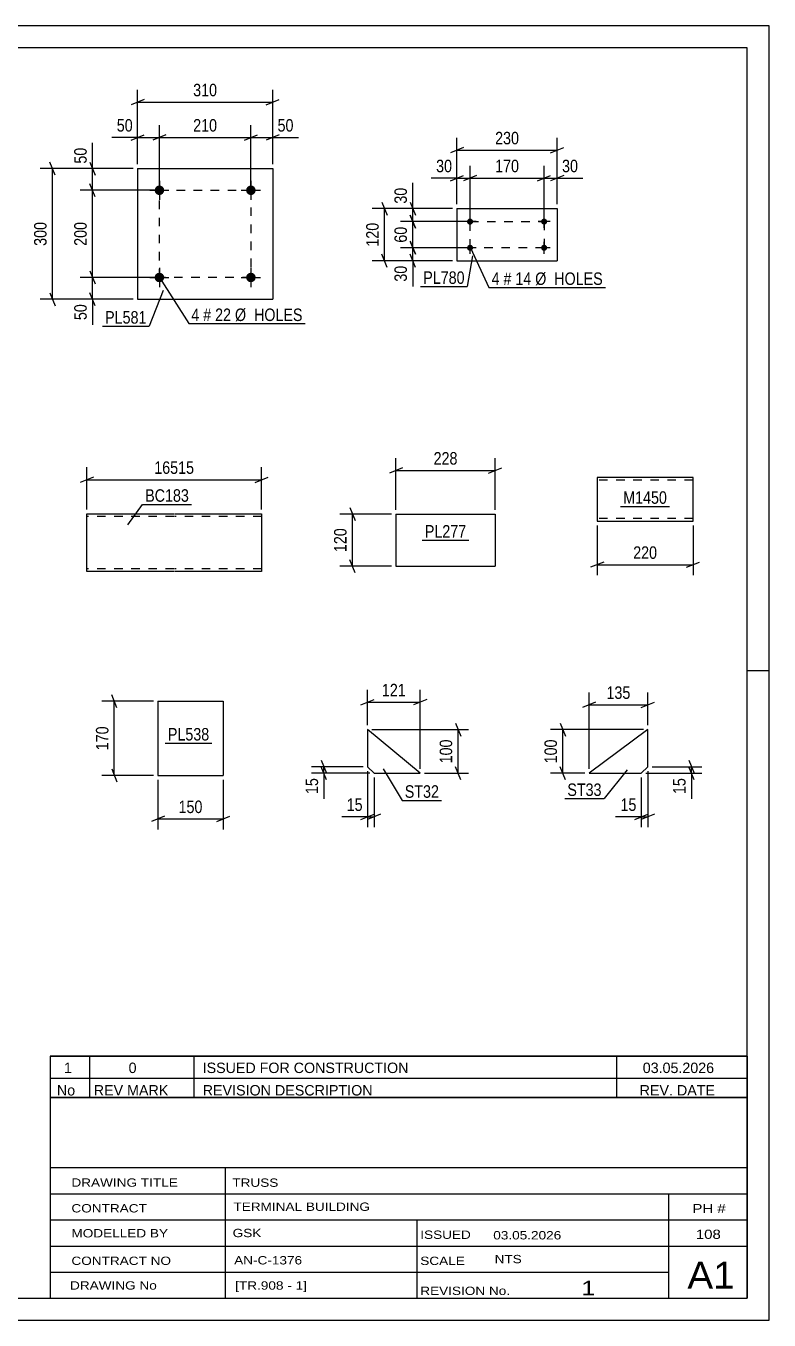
# Model space of a CAD drawing. Header units: millimetres. Extents: x 0 to 420, y 0 to 297.
# Drawn here: x 249.4 to 420, y 0 to 297 of the extents above; entities that cross this region are included whole.
import ezdxf

# ---------------------------------------------------------------- set-up
doc = ezdxf.new("R2010")
doc.units = ezdxf.units.MM
doc.linetypes.add('DXK_LINE_DOT2', pattern=[3.9198, 1.9599, -1.9599])
doc.styles.add('Arial Narrow', font='ARIALN.TTF', dxfattribs={"height": 0.2})

# ---------------------------------------------------------------- blocks, each defined once
blk = doc.blocks.new('Unknown-814409044-15200')
at = {"color": 7, "linetype": 'Continuous'}
for p, q in [((255, 51.05), (255, 5)), ((255, 51.05), (415, 51.05)), ((415, 51), (415, 5)), ((255, 35), (415, 35)), ((295.14, 35), (295.14, 5)), ((255, 29), (415, 29)), ((397, 5.05), (397, 29.05)), ((255, 23), (415, 23)), ((339.14, 23), (339.14, 5)), ((255, 17), (415, 17)), ((255, 11), (397, 11)), ((255, 5), (415, 5))]:
    blk.add_line(p, q, dxfattribs=at)
at = {"color": 7, "style": 'Arial Narrow'}
for s, height, width, p in [('DRAWING TITLE', 1.9089, 1.425378, (259.88, 30.61)), ('TRUSS', 1.909, 1.425378, (296.81, 30.59)), ('TERMINAL BUILDING', 1.9089, 1.425378, (297.06, 25.07)), ('CONTRACT', 1.909, 1.425378, (259.88, 24.71)), ('MODELLED BY', 1.9089, 1.425378, (259.88, 18.98)), ('GSK', 1.909, 1.425378, (296.88, 19.04)), ('ISSUED', 1.909, 1.425378, (339.94, 18.64)), ('03.05.2026', 1.909, 1.425378, (356.69, 18.52)), ('CONTRACT NO', 1.9089, 1.425378, (259.88, 12.66)), ('AN-C-1376', 1.909, 1.425378, (297.23, 12.78)), ('SCALE', 1.909, 1.425378, (339.94, 12.65)), ('A1', 6.204, 1.25, (401.24, 7.2)), ('DRAWING No', 1.909, 1.425378, (259.56, 7)), ('[TR.908 - 1]', 1.9089, 1.425378, (297.46, 6.99)), ('1', 3.34, 1.5, (376.91, 5.68)), ('REVISION No.', 1.9089, 1.425378, (339.94, 5.77))]:
    blk.add_text(s, height=height, dxfattribs=dict(at, width=width)).set_placement(p)
at = {"color": 7, "linetype": 'Continuous', "style": 'Arial Narrow'}
for s, height, width, p in [('PH #', 2.1, 1.42538, (402.4, 24.55)), ('108', 2.1, 1.42538, (403.19, 18.65)), ('NTS', 1.909, 1.425378, (357, 13.05))]:
    blk.add_text(s, height=height, dxfattribs=dict(at, width=width)).set_placement(p)
blk = doc.blocks.new('Unknown-814409044-1133')
at = {"color": 5, "linetype": 'Continuous'}
for p, q in [((420, 297), (0, 297)), ((420, 0), (420, 297)), ((415, 292), (5, 292)), ((415, 5), (415, 292)), ((420, 149), (415, 149)), ((5, 5), (415, 5)), ((0, 0), (420, 0))]:
    blk.add_line(p, q, dxfattribs=at)
blk = doc.blocks.new('Unknown-814409044-15201')
at = {"color": 7, "linetype": 'Continuous'}
for p, q in [((255, 60.55), (415, 60.55)), ((415, 60.55), (255, 60.55)), ((255, 60.55), (255, 55.55)), ((264, 60.55), (264, 55.55)), ((288, 60.55), (288, 55.55)), ((385, 60.55), (385, 55.55)), ((415, 60.55), (415, 55.55)), ((255, 55.55), (415, 55.55)), ((255, 55.55), (255, 51.05)), ((255, 55.55), (415, 55.55)), ((264, 55.55), (264, 51.05)), ((288, 55.55), (288, 51.05)), ((385, 55.55), (385, 51.05)), ((415, 55.55), (415, 51.05)), ((415, 51.05), (255, 51.05))]:
    blk.add_line(p, q, dxfattribs=at)
at = {"color": 7, "linetype": 'Continuous', "style": 'Arial Narrow'}
for s, height, width, p in [('1', 2.39, 1.196471, (258.16, 56.7)), ('0', 2.39, 1.196471, (273, 56.7)), ('ISSUED FOR CONSTRUCTION', 2.3861, 1.196471, (290, 56.7)), ('03.05.2026', 2.386, 1.196471, (391, 56.7)), ('No', 2.386, 1.2, (256.54, 51.55)), ('REV MARK', 2.386, 1.2, (265, 51.55)), ('REVISION DESCRIPTION', 2.3861, 1.2, (290, 51.55)), ('REV. DATE', 2.386, 1.2, (390.28, 51.55))]:
    blk.add_text(s, height=height, dxfattribs=dict(at, width=width)).set_placement(p)
blk = doc.blocks.new('Part-814409044-9122 - 9121')
at = {"color": 2, "linetype": 'Continuous'}
for p, q in [((327.83, 135.5), (327.83, 127)), ((339.92, 125.5), (327.83, 135.5)), ((327.83, 127), (329.33, 125.5)), ((329.33, 125.5), (339.92, 125.5))]:
    blk.add_line(p, q, dxfattribs=at)
blk = doc.blocks.new('Part-814409044-9097 - 9096')
at = {"color": 2, "linetype": 'Continuous'}
for p, q in [((334.36, 184.98), (334.36, 172.98)), ((334.36, 184.98), (357.12, 184.98)), ((357.12, 184.98), (357.12, 172.98)), ((334.36, 172.98), (357.12, 172.98))]:
    blk.add_line(p, q, dxfattribs=at)
blk = doc.blocks.new('Part-814409044-9107 - 9106')
at = {"color": 2, "linetype": 'Continuous'}
for p, q in [((279.72, 142.01), (279.72, 125.01)), ((279.72, 142.01), (294.72, 142.01)), ((294.72, 142.01), (294.72, 125.01)), ((279.72, 125.01), (294.72, 125.01))]:
    blk.add_line(p, q, dxfattribs=at)
blk = doc.blocks.new('Part-814409044-9132 - 9131')
at = {"color": 2, "linetype": 'Continuous'}
for p, q in [((392.17, 135.5), (378.67, 125.5)), ((392.17, 127), (392.17, 135.5)), ((378.67, 125.5), (390.67, 125.5)), ((392.17, 127), (390.67, 125.5))]:
    blk.add_line(p, q, dxfattribs=at)
blk = doc.blocks.new('Part-814409044-9219 - 9218')
at = {"color": 2, "linetype": 'Continuous'}
for p, q in [((275.07, 264.26), (275.07, 234.26)), ((275.07, 264.26), (306.07, 264.26)), ((306.07, 264.26), (306.07, 234.26)), ((275.07, 234.26), (306.07, 234.26))]:
    blk.add_line(p, q, dxfattribs=at)
blk = doc.blocks.new('Bolt-814409044-9220 - 9218')
at = {"linetype": 'Continuous'}
for points in [[(281.17, 239.27, -1), (278.97, 239.27, -1)], [(302.17, 239.27, -1), (299.97, 239.27, -1)]]:
    blk.add_hatch(color=1, dxfattribs=at).paths.add_polyline_path(points)
at = {"color": 1, "linetype": 'Continuous'}
for p, q in [((280.07, 241.47), (280.07, 237.07)), ((301.07, 241.47), (301.07, 237.07)), ((277.87, 239.27), (282.27, 239.27)), ((298.87, 239.27), (303.27, 239.27))]:
    blk.add_line(p, q, dxfattribs=at)
blk = doc.blocks.new('Bolt-814409044-9221 - 9218')
at = {"linetype": 'Continuous'}
for points in [[(281.17, 259.27, -1), (278.97, 259.27, -1)], [(302.17, 259.27, -1), (299.97, 259.27, -1)]]:
    blk.add_hatch(color=1, dxfattribs=at).paths.add_polyline_path(points)
at = {"color": 1, "linetype": 'Continuous'}
for p, q in [((280.07, 261.47), (280.07, 257.07)), ((301.07, 261.47), (301.07, 257.07)), ((277.87, 259.27), (282.27, 259.27)), ((298.87, 259.27), (303.27, 259.27))]:
    blk.add_line(p, q, dxfattribs=at)
blk = doc.blocks.new('Part-814409044-9238 - 9237')
at = {"color": 2, "linetype": 'Continuous'}
for p, q in [((402.54, 193.35), (380.54, 193.35)), ((380.54, 193.35), (380.54, 183.44)), ((402.54, 183.35), (402.54, 193.35)), ((380.54, 183.44), (380.54, 183.35)), ((380.54, 183.35), (402.54, 183.35))]:
    blk.add_line(p, q, dxfattribs=at)
at = {"color": 7, "linetype": 'DXK_LINE_DOT2'}
for p, q in [((402.54, 192.75), (380.54, 192.75)), ((380.54, 183.95), (380.54, 183.99)), ((402.54, 183.95), (380.54, 183.95)), ((402.54, 183.95), (402.54, 183.99))]:
    blk.add_line(p, q, dxfattribs=at)
blk = doc.blocks.new('Part-814409044-9266 - 9265')
at = {"color": 2, "linetype": 'Continuous'}
for p, q in [((348.36, 255.08), (348.36, 243.08)), ((348.36, 255.08), (371.36, 255.08)), ((371.36, 255.08), (371.36, 243.08)), ((348.36, 243.08), (371.36, 243.08))]:
    blk.add_line(p, q, dxfattribs=at)
blk = doc.blocks.new('Bolt-814409044-9267 - 9265')
at = {"linetype": 'Continuous'}
for points in [[(351.36, 251.38, -1), (351.36, 252.78, -1)], [(368.36, 251.38, -1), (368.36, 252.78, -1)], [(351.36, 245.38, -1), (351.36, 246.78, -1)], [(368.36, 245.38, -1), (368.36, 246.78, -1)]]:
    blk.add_hatch(color=1, dxfattribs=at).paths.add_polyline_path(points)
at = {"color": 1, "linetype": 'Continuous'}
for p, q in [((351.36, 250.68), (351.36, 253.48)), ((368.36, 250.68), (368.36, 253.48)), ((352.76, 252.08), (349.96, 252.08)), ((369.76, 252.08), (366.96, 252.08)), ((351.36, 244.68), (351.36, 247.48)), ((368.36, 244.68), (368.36, 247.48)), ((352.76, 246.08), (349.96, 246.08)), ((369.76, 246.08), (366.96, 246.08))]:
    blk.add_line(p, q, dxfattribs=at)
blk = doc.blocks.new('Part-814409044-9293 - 9292')
at = {"color": 2, "linetype": 'Continuous'}
for p, q in [((263.41, 183.79), (263.41, 184.99)), ((263.41, 184.99), (283.41, 184.99)), ((283.51, 184.99), (303.51, 184.99)), ((303.51, 184.99), (303.51, 171.79)), ((263.41, 172.99), (263.41, 183.79)), ((263.41, 171.88), (263.41, 172.99)), ((263.41, 171.79), (263.41, 171.88)), ((283.41, 171.79), (263.41, 171.79)), ((303.51, 171.79), (283.51, 171.79))]:
    blk.add_line(p, q, dxfattribs=at)
at = {"color": 7, "linetype": 'DXK_LINE_DOT2'}
for p, q in [((283.41, 184.39), (263.41, 184.39)), ((303.51, 184.39), (283.51, 184.39)), ((303.51, 184.9), (303.51, 184.99)), ((263.41, 172.14), (263.41, 172.99)), ((263.41, 172.39), (263.41, 172.43)), ((263.41, 172.39), (263.41, 172.43)), ((283.41, 172.39), (263.41, 172.39)), ((303.51, 172.39), (283.51, 172.39)), ((303.51, 172.39), (303.51, 172.43)), ((263.41, 171.79), (263.41, 171.79))]:
    blk.add_line(p, q, dxfattribs=at)
blk = doc.blocks.new('Rectangle-814409044-11475 - 9218')
at = {"color": 1, "linetype": 'DXK_LINE_DOT2'}
blk.add_lwpolyline([(280.07, 259.27), (301.07, 259.27), (301.07, 239.27), (280.07, 239.27), (280.07, 259.27)], close=True, dxfattribs=at)
blk = doc.blocks.new('Rectangle-814409044-11494 - 9265')
at = {"color": 1, "linetype": 'DXK_LINE_DOT2'}
blk.add_lwpolyline([(351.36, 252.08), (368.36, 252.08), (368.36, 246.08), (351.36, 246.08), (351.36, 252.08)], close=True, dxfattribs=at)
blk = doc.blocks.new('StraightDimension-814409044-9416 - 9121')
at = {"color": 7, "linetype": 'Continuous'}
for p, q in [((348.01, 137), (349.21, 134)), ((328.83, 135.5), (351.01, 135.5)), ((348.61, 125.5), (348.61, 135.5)), ((340.92, 125.5), (351.01, 125.5)), ((349.21, 124), (348.01, 127))]:
    blk.add_line(p, q, dxfattribs=at)
at = {"color": 0}
blk.add_wipeout([(347.86, 133.84), (343.66, 133.84), (343.66, 127.16), (347.86, 127.16)], dxfattribs=at)
at = {"color": 3, "style": 'Arial Narrow'}
blk.add_text('100', height=2.863, rotation=90.0002, dxfattribs=at).set_placement((347.26, 127.76))
blk = doc.blocks.new('StraightDimension-814409044-9408 - 9121')
at = {"color": 7, "linetype": 'Continuous'}
for p, q in [((327.83, 136.5), (327.83, 144.65)), ((339.92, 126.5), (339.92, 144.65)), ((326.33, 141.2), (329.33, 142.4)), ((327.83, 141.8), (339.92, 141.8)), ((341.42, 142.4), (338.42, 141.2))]:
    blk.add_line(p, q, dxfattribs=at)
at = {"color": 0}
blk.add_wipeout([(337.22, 142.55), (337.22, 146.75), (330.53, 146.75), (330.53, 142.55)], dxfattribs=at)
at = {"color": 3, "style": 'Arial Narrow'}
blk.add_text('121', height=2.863, dxfattribs=at).set_placement((331.13, 143.15))
blk = doc.blocks.new('StraightDimension-814409044-9412 - 9121')
at = {"color": 7, "linetype": 'Continuous'}
for p, q in [((317.23, 128.5), (318.43, 125.5)), ((326.83, 127), (314.98, 127)), ((328.33, 125.5), (314.98, 125.5)), ((318.43, 124), (317.23, 127)), ((317.83, 125.5), (317.83, 127))]:
    blk.add_line(p, q, dxfattribs=at)
at = {"color": 0}
blk.add_wipeout([(317.08, 124.98), (312.88, 124.98), (312.88, 120.12), (317.08, 120.12)], dxfattribs=at)
at = {"color": 7, "linetype": 'Continuous'}
blk.add_line((317.83, 125.5), (317.83, 119.59), dxfattribs=at)
blk.add_line((317.83, 125.5), (317.83, 119.59), dxfattribs=at)
at = {"color": 3, "style": 'Arial Narrow'}
blk.add_text('15', height=2.863, rotation=90.0002, dxfattribs=at).set_placement((316.48, 120.72))
blk = doc.blocks.new('StraightDimension-814409044-9404 - 9121')
at = {"color": 7, "linetype": 'Continuous'}
for p, q in [((327.83, 126), (327.83, 113.1)), ((329.33, 124.5), (329.33, 113.1)), ((326.33, 114.9), (329.33, 116.1)), ((330.83, 116.1), (327.83, 114.9)), ((327.83, 115.5), (329.33, 115.5))]:
    blk.add_line(p, q, dxfattribs=at)
at = {"color": 0}
blk.add_wipeout([(327.3, 116.25), (327.3, 120.45), (322.45, 120.45), (322.45, 116.25)], dxfattribs=at)
at = {"color": 7, "linetype": 'Continuous'}
blk.add_line((327.83, 115.5), (321.92, 115.5), dxfattribs=at)
blk.add_line((327.83, 115.5), (321.92, 115.5), dxfattribs=at)
at = {"color": 3, "style": 'Arial Narrow'}
blk.add_text('15', height=2.863, dxfattribs=at).set_placement((323.05, 116.85))
blk = doc.blocks.new('StraightDimension-814409044-9388 - 9096')
at = {"color": 7, "linetype": 'Continuous'}
for p, q in [((334.36, 185.98), (334.36, 197.83)), ((357.12, 185.98), (357.12, 197.83)), ((335.86, 195.58), (332.86, 194.38)), ((334.36, 194.98), (357.12, 194.98)), ((355.62, 194.38), (358.62, 195.58))]:
    blk.add_line(p, q, dxfattribs=at)
at = {"color": 0}
blk.add_wipeout([(349.08, 195.73), (349.08, 199.93), (342.4, 199.93), (342.4, 195.73)], dxfattribs=at)
at = {"color": 3, "style": 'Arial Narrow'}
blk.add_text('228', height=2.863, dxfattribs=at).set_placement((343, 196.33))
blk = doc.blocks.new('StraightDimension-814409044-9384 - 9096')
at = {"color": 7, "linetype": 'Continuous'}
for p, q in [((333.36, 184.98), (321.51, 184.98)), ((323.76, 186.48), (324.96, 183.48)), ((324.36, 172.98), (324.36, 184.98)), ((333.36, 172.98), (321.51, 172.98)), ((324.96, 171.48), (323.76, 174.48))]:
    blk.add_line(p, q, dxfattribs=at)
at = {"color": 0}
blk.add_wipeout([(323.61, 182.32), (319.41, 182.32), (319.41, 175.64), (323.61, 175.64)], dxfattribs=at)
at = {"color": 3, "style": 'Arial Narrow'}
blk.add_text('120', height=2.863, rotation=90.0002, dxfattribs=at).set_placement((323.01, 176.24))
blk = doc.blocks.new('StraightDimension-814409044-9396 - 9106')
at = {"color": 7, "linetype": 'Continuous'}
for p, q in [((279.72, 124.01), (279.72, 112.61)), ((294.72, 124.01), (294.72, 112.61)), ((281.22, 115.61), (278.22, 114.41)), ((279.72, 115.01), (294.72, 115.01)), ((293.22, 114.41), (296.22, 115.61))]:
    blk.add_line(p, q, dxfattribs=at)
at = {"color": 0}
blk.add_wipeout([(290.56, 115.76), (290.56, 119.96), (283.87, 119.96), (283.87, 115.76)], dxfattribs=at)
at = {"color": 3, "style": 'Arial Narrow'}
blk.add_text('150', height=2.863, dxfattribs=at).set_placement((284.47, 116.36))
blk = doc.blocks.new('StraightDimension-814409044-9392 - 9106')
at = {"color": 7, "linetype": 'Continuous'}
for p, q in [((270.32, 140.51), (269.12, 143.51)), ((278.72, 142.01), (266.87, 142.01)), ((269.72, 125.01), (269.72, 142.01)), ((278.72, 125.01), (266.87, 125.01)), ((269.12, 126.51), (270.32, 123.51))]:
    blk.add_line(p, q, dxfattribs=at)
at = {"color": 0}
blk.add_wipeout([(268.97, 136.86), (264.77, 136.86), (264.77, 130.17), (268.97, 130.17)], dxfattribs=at)
at = {"color": 3, "style": 'Arial Narrow'}
blk.add_text('170', height=2.863, rotation=90.0002, dxfattribs=at).set_placement((268.37, 130.77))
blk = doc.blocks.new('StraightDimension-814409044-9428 - 9131')
at = {"color": 7, "linetype": 'Continuous'}
for p, q in [((392.17, 126), (392.17, 113.1)), ((390.67, 124.5), (390.67, 113.1)), ((389.17, 114.9), (392.17, 116.1)), ((393.67, 116.1), (390.67, 114.9)), ((390.67, 115.5), (392.17, 115.5))]:
    blk.add_line(p, q, dxfattribs=at)
at = {"color": 0}
blk.add_wipeout([(390.14, 116.25), (390.14, 120.45), (385.29, 120.45), (385.29, 116.25)], dxfattribs=at)
at = {"color": 7, "linetype": 'Continuous'}
blk.add_line((390.67, 115.5), (384.76, 115.5), dxfattribs=at)
blk.add_line((390.67, 115.5), (384.76, 115.5), dxfattribs=at)
at = {"color": 3, "style": 'Arial Narrow'}
blk.add_text('15', height=2.863, dxfattribs=at).set_placement((385.89, 116.85))
blk = doc.blocks.new('StraightDimension-814409044-9420 - 9131')
at = {"color": 7, "linetype": 'Continuous'}
for p, q in [((401.57, 128.5), (402.77, 125.5)), ((391.67, 125.5), (404.57, 125.5)), ((393.17, 127), (404.57, 127)), ((402.77, 124), (401.57, 127)), ((402.17, 125.5), (402.17, 127))]:
    blk.add_line(p, q, dxfattribs=at)
at = {"color": 0}
blk.add_wipeout([(401.42, 124.98), (397.22, 124.98), (397.22, 120.12), (401.42, 120.12)], dxfattribs=at)
at = {"color": 7, "linetype": 'Continuous'}
blk.add_line((402.17, 125.5), (402.17, 119.59), dxfattribs=at)
blk.add_line((402.17, 125.5), (402.17, 119.59), dxfattribs=at)
at = {"color": 3, "style": 'Arial Narrow'}
blk.add_text('15', height=2.863, rotation=90.0002, dxfattribs=at).set_placement((400.82, 120.72))
blk = doc.blocks.new('StraightDimension-814409044-9432 - 9131')
at = {"color": 7, "linetype": 'Continuous'}
for p, q in [((378.67, 126.5), (378.67, 144.06)), ((392.17, 136.5), (392.17, 144.06)), ((380.17, 141.81), (377.17, 140.61)), ((378.67, 141.21), (392.17, 141.21)), ((390.67, 140.61), (393.67, 141.81))]:
    blk.add_line(p, q, dxfattribs=at)
at = {"color": 0}
blk.add_wipeout([(388.76, 141.96), (388.76, 146.16), (382.08, 146.16), (382.08, 141.96)], dxfattribs=at)
at = {"color": 3, "style": 'Arial Narrow'}
blk.add_text('135', height=2.863, dxfattribs=at).set_placement((382.68, 142.56))
blk = doc.blocks.new('StraightDimension-814409044-9424 - 9131')
at = {"color": 7, "linetype": 'Continuous'}
for p, q in [((372.06, 137), (373.26, 134)), ((391.17, 135.5), (369.81, 135.5)), ((372.66, 125.5), (372.66, 135.5)), ((377.67, 125.5), (369.81, 125.5)), ((373.26, 124), (372.06, 127))]:
    blk.add_line(p, q, dxfattribs=at)
at = {"color": 0}
blk.add_wipeout([(371.91, 133.84), (367.71, 133.84), (367.71, 127.16), (371.91, 127.16)], dxfattribs=at)
at = {"color": 3, "style": 'Arial Narrow'}
blk.add_text('100', height=2.863, rotation=90.0002, dxfattribs=at).set_placement((371.31, 127.76))
blk = doc.blocks.new('StraightDimension-814409044-9484 - 9218')
at = {"color": 7, "linetype": 'Continuous'}
for p, q in [((264.13, 265.76), (265.33, 262.76)), ((274.07, 264.26), (261.88, 264.26)), ((264.73, 259.27), (264.73, 264.26)), ((279.07, 259.27), (261.88, 259.27)), ((265.33, 257.77), (264.13, 260.77))]:
    blk.add_line(p, q, dxfattribs=at)
at = {"color": 0}
blk.add_wipeout([(263.98, 269.64), (259.78, 269.64), (259.78, 264.79), (263.98, 264.79)], dxfattribs=at)
at = {"color": 7, "linetype": 'Continuous'}
blk.add_line((264.73, 264.26), (264.73, 270.17), dxfattribs=at)
blk.add_line((264.73, 264.26), (264.73, 270.17), dxfattribs=at)
at = {"color": 3, "style": 'Arial Narrow'}
blk.add_text('50', height=2.863, rotation=90.0002, dxfattribs=at).set_placement((263.38, 265.39))
blk = doc.blocks.new('StraightDimension-814409044-9516 - 9218')
at = {"color": 7, "linetype": 'Continuous'}
for p, q in [((275.07, 265.26), (275.07, 282.35)), ((306.07, 265.26), (306.07, 282.35)), ((276.57, 280.1), (273.57, 278.9)), ((275.07, 279.5), (306.07, 279.5)), ((304.57, 278.9), (307.57, 280.1))]:
    blk.add_line(p, q, dxfattribs=at)
at = {"color": 0}
blk.add_wipeout([(293.91, 280.25), (293.91, 284.45), (287.22, 284.45), (287.22, 280.25)], dxfattribs=at)
at = {"color": 3, "style": 'Arial Narrow'}
blk.add_text('310', height=2.863, dxfattribs=at).set_placement((287.82, 280.85))
blk = doc.blocks.new('StraightDimension-814409044-9485 - 9218')
at = {"color": 7, "linetype": 'Continuous'}
for p, q in [((279.07, 259.27), (261.88, 259.27)), ((265.33, 257.77), (264.13, 260.77)), ((264.73, 239.27), (264.73, 259.27)), ((264.13, 240.77), (265.33, 237.77)), ((279.07, 239.27), (261.88, 239.27))]:
    blk.add_line(p, q, dxfattribs=at)
at = {"color": 0}
blk.add_wipeout([(263.98, 252.61), (259.78, 252.61), (259.78, 245.92), (263.98, 245.92)], dxfattribs=at)
at = {"color": 3, "style": 'Arial Narrow'}
blk.add_text('200', height=2.863, rotation=90.0002, dxfattribs=at).set_placement((263.38, 246.52))
blk = doc.blocks.new('StraightDimension-814409044-9486 - 9218')
at = {"color": 7, "linetype": 'Continuous'}
for p, q in [((264.13, 240.77), (265.33, 237.77)), ((279.07, 239.27), (261.88, 239.27)), ((264.73, 234.26), (264.73, 239.27)), ((265.33, 232.76), (264.13, 235.76)), ((274.07, 234.26), (261.88, 234.26))]:
    blk.add_line(p, q, dxfattribs=at)
at = {"color": 0}
blk.add_wipeout([(263.98, 233.74), (259.78, 233.74), (259.78, 228.88), (263.98, 228.88)], dxfattribs=at)
at = {"color": 7, "linetype": 'Continuous'}
blk.add_line((264.73, 234.26), (264.73, 228.36), dxfattribs=at)
blk.add_line((264.73, 234.26), (264.73, 228.36), dxfattribs=at)
at = {"color": 3, "style": 'Arial Narrow'}
blk.add_text('50', height=2.863, rotation=90.0002, dxfattribs=at).set_placement((263.38, 229.48))
blk = doc.blocks.new('StraightDimension-814409044-9496 - 9218')
at = {"color": 7, "linetype": 'Continuous'}
for p, q in [((256.12, 262.76), (254.92, 265.76)), ((274.07, 264.26), (252.67, 264.26)), ((255.52, 234.26), (255.52, 264.26)), ((254.92, 235.76), (256.12, 232.76)), ((274.07, 234.26), (252.67, 234.26))]:
    blk.add_line(p, q, dxfattribs=at)
at = {"color": 0}
blk.add_wipeout([(254.77, 252.61), (250.57, 252.61), (250.57, 245.92), (254.77, 245.92)], dxfattribs=at)
at = {"color": 3, "style": 'Arial Narrow'}
blk.add_text('300', height=2.863, rotation=90.0002, dxfattribs=at).set_placement((254.17, 246.52))
blk = doc.blocks.new('StraightDimension-814409044-10645 - 9218')
at = {"color": 7, "linetype": 'Continuous'}
for p, q in [((301.07, 260.27), (301.07, 274.25)), ((306.07, 265.26), (306.07, 274.25)), ((299.57, 270.8), (302.57, 272)), ((301.07, 271.4), (306.07, 271.4)), ((307.57, 272), (304.57, 270.8))]:
    blk.add_line(p, q, dxfattribs=at)
at = {"color": 0}
blk.add_wipeout([(311.45, 272.15), (311.45, 276.35), (306.59, 276.35), (306.59, 272.15)], dxfattribs=at)
at = {"color": 7, "linetype": 'Continuous'}
blk.add_line((306.07, 271.4), (311.97, 271.4), dxfattribs=at)
blk.add_line((306.07, 271.4), (311.97, 271.4), dxfattribs=at)
at = {"color": 3, "style": 'Arial Narrow'}
blk.add_text('50', height=2.863, dxfattribs=at).set_placement((307.19, 272.75))
blk = doc.blocks.new('StraightDimension-814409044-10646 - 9218')
at = {"color": 7, "linetype": 'Continuous'}
for p, q in [((280.07, 260.27), (280.07, 274.25)), ((301.07, 260.27), (301.07, 274.25)), ((281.57, 272), (278.57, 270.8)), ((280.07, 271.4), (301.07, 271.4)), ((299.57, 270.8), (302.57, 272))]:
    blk.add_line(p, q, dxfattribs=at)
at = {"color": 0}
blk.add_wipeout([(293.91, 272.15), (293.91, 276.35), (287.22, 276.35), (287.22, 272.15)], dxfattribs=at)
at = {"color": 3, "style": 'Arial Narrow'}
blk.add_text('210', height=2.863, dxfattribs=at).set_placement((287.82, 272.75))
blk = doc.blocks.new('StraightDimension-814409044-10647 - 9218')
at = {"color": 7, "linetype": 'Continuous'}
for p, q in [((275.07, 265.26), (275.07, 274.25)), ((280.07, 260.27), (280.07, 274.25)), ((273.57, 270.8), (276.57, 272)), ((275.07, 271.4), (280.07, 271.4)), ((281.57, 272), (278.57, 270.8))]:
    blk.add_line(p, q, dxfattribs=at)
at = {"color": 0}
blk.add_wipeout([(274.54, 272.15), (274.54, 276.35), (269.69, 276.35), (269.69, 272.15)], dxfattribs=at)
at = {"color": 7, "linetype": 'Continuous'}
blk.add_line((275.07, 271.4), (269.16, 271.4), dxfattribs=at)
blk.add_line((275.07, 271.4), (269.16, 271.4), dxfattribs=at)
at = {"color": 3, "style": 'Arial Narrow'}
blk.add_text('50', height=2.863, dxfattribs=at).set_placement((270.29, 272.75))
blk = doc.blocks.new('StraightDimension-814409044-9520 - 9237')
at = {"color": 7, "linetype": 'Continuous'}
for p, q in [((380.54, 182.35), (380.54, 170.95)), ((402.54, 182.35), (402.54, 170.95)), ((382.04, 173.95), (379.04, 172.75)), ((380.54, 173.35), (402.54, 173.35)), ((401.04, 172.75), (404.04, 173.95))]:
    blk.add_line(p, q, dxfattribs=at)
at = {"color": 0}
blk.add_wipeout([(394.88, 174.1), (394.88, 178.3), (388.2, 178.3), (388.2, 174.1)], dxfattribs=at)
at = {"color": 3, "style": 'Arial Narrow'}
blk.add_text('220', height=2.863, dxfattribs=at).set_placement((388.8, 174.7))
blk = doc.blocks.new('StraightDimension-814409044-9545 - 9265')
at = {"color": 7, "linetype": 'Continuous'}
for p, q in [((351.36, 253.08), (351.36, 264.92)), ((368.36, 253.08), (368.36, 264.92)), ((352.86, 262.67), (349.86, 261.47)), ((351.36, 262.07), (368.36, 262.07)), ((366.86, 261.47), (369.86, 262.67))]:
    blk.add_line(p, q, dxfattribs=at)
at = {"color": 0}
blk.add_wipeout([(363.2, 262.82), (363.2, 267.02), (356.52, 267.02), (356.52, 262.82)], dxfattribs=at)
at = {"color": 3, "style": 'Arial Narrow'}
blk.add_text('170', height=2.863, dxfattribs=at).set_placement((357.12, 263.42))
blk = doc.blocks.new('StraightDimension-814409044-9540 - 9265')
at = {"color": 7, "linetype": 'Continuous'}
for p, q in [((331.14, 256.58), (332.34, 253.58)), ((347.36, 255.08), (328.89, 255.08)), ((331.74, 243.08), (331.74, 255.08)), ((332.34, 241.58), (331.14, 244.58)), ((347.36, 243.08), (328.89, 243.08))]:
    blk.add_line(p, q, dxfattribs=at)
at = {"color": 0}
blk.add_wipeout([(330.99, 252.42), (326.79, 252.42), (326.79, 245.74), (330.99, 245.74)], dxfattribs=at)
at = {"color": 3, "style": 'Arial Narrow'}
blk.add_text('120', height=2.863, rotation=90.0002, dxfattribs=at).set_placement((330.39, 246.34))
blk = doc.blocks.new('StraightDimension-814409044-9544 - 9265')
at = {"color": 7, "linetype": 'Continuous'}
for p, q in [((368.36, 253.08), (368.36, 264.92)), ((371.36, 256.08), (371.36, 264.92)), ((366.86, 261.47), (369.86, 262.67)), ((368.36, 262.07), (371.36, 262.07)), ((372.86, 262.67), (369.86, 261.47))]:
    blk.add_line(p, q, dxfattribs=at)
at = {"color": 0}
blk.add_wipeout([(376.74, 262.82), (376.74, 267.02), (371.88, 267.02), (371.88, 262.82)], dxfattribs=at)
at = {"color": 7, "linetype": 'Continuous'}
blk.add_line((371.36, 262.07), (377.27, 262.07), dxfattribs=at)
blk.add_line((371.36, 262.07), (377.27, 262.07), dxfattribs=at)
at = {"color": 3, "style": 'Arial Narrow'}
blk.add_text('30', height=2.863, dxfattribs=at).set_placement((372.48, 263.42))
blk = doc.blocks.new('StraightDimension-814409044-10702 - 9265')
at = {"color": 7, "linetype": 'Continuous'}
for p, q in [((337.62, 256.58), (338.82, 253.58)), ((347.36, 255.08), (335.37, 255.08)), ((338.82, 250.58), (337.62, 253.58)), ((338.22, 252.08), (338.22, 255.08)), ((350.36, 252.08), (335.37, 252.08))]:
    blk.add_line(p, q, dxfattribs=at)
at = {"color": 0}
blk.add_wipeout([(337.47, 260.46), (333.27, 260.46), (333.27, 255.6), (337.47, 255.6)], dxfattribs=at)
at = {"color": 7, "linetype": 'Continuous'}
blk.add_line((338.22, 255.08), (338.22, 260.98), dxfattribs=at)
blk.add_line((338.22, 255.08), (338.22, 260.98), dxfattribs=at)
at = {"color": 3, "style": 'Arial Narrow'}
blk.add_text('30', height=2.863, rotation=90.0002, dxfattribs=at).set_placement((336.87, 256.2))
blk = doc.blocks.new('StraightDimension-814409044-9546 - 9265')
at = {"color": 7, "linetype": 'Continuous'}
for p, q in [((348.36, 256.08), (348.36, 264.92)), ((351.36, 253.08), (351.36, 264.92)), ((346.86, 261.47), (349.86, 262.67)), ((348.36, 262.07), (351.36, 262.07)), ((352.86, 262.67), (349.86, 261.47))]:
    blk.add_line(p, q, dxfattribs=at)
at = {"color": 0}
blk.add_wipeout([(347.83, 262.82), (347.83, 267.02), (342.98, 267.02), (342.98, 262.82)], dxfattribs=at)
at = {"color": 7, "linetype": 'Continuous'}
blk.add_line((348.36, 262.07), (342.45, 262.07), dxfattribs=at)
blk.add_line((348.36, 262.07), (342.45, 262.07), dxfattribs=at)
at = {"color": 3, "style": 'Arial Narrow'}
blk.add_text('30', height=2.863, dxfattribs=at).set_placement((343.58, 263.42))
blk = doc.blocks.new('StraightDimension-814409044-10704 - 9265')
at = {"color": 7, "linetype": 'Continuous'}
for p, q in [((337.62, 247.58), (338.82, 244.58)), ((350.36, 246.08), (335.37, 246.08)), ((338.82, 241.58), (337.62, 244.58)), ((338.22, 243.08), (338.22, 246.08)), ((347.36, 243.08), (335.37, 243.08))]:
    blk.add_line(p, q, dxfattribs=at)
at = {"color": 0}
blk.add_wipeout([(337.47, 242.55), (333.27, 242.55), (333.27, 237.7), (337.47, 237.7)], dxfattribs=at)
at = {"color": 7, "linetype": 'Continuous'}
blk.add_line((338.22, 243.08), (338.22, 237.17), dxfattribs=at)
blk.add_line((338.22, 243.08), (338.22, 237.17), dxfattribs=at)
at = {"color": 3, "style": 'Arial Narrow'}
blk.add_text('30', height=2.863, rotation=90.0002, dxfattribs=at).set_placement((336.87, 238.3))
blk = doc.blocks.new('StraightDimension-814409044-9556 - 9265')
at = {"color": 7, "linetype": 'Continuous'}
for p, q in [((348.36, 256.08), (348.36, 271.32)), ((371.36, 256.08), (371.36, 271.32)), ((349.86, 269.07), (346.86, 267.87)), ((348.36, 268.47), (371.36, 268.47)), ((369.86, 267.87), (372.86, 269.07))]:
    blk.add_line(p, q, dxfattribs=at)
at = {"color": 0}
blk.add_wipeout([(363.2, 269.22), (363.2, 273.42), (356.52, 273.42), (356.52, 269.22)], dxfattribs=at)
at = {"color": 3, "style": 'Arial Narrow'}
blk.add_text('230', height=2.863, dxfattribs=at).set_placement((357.12, 269.82))
blk = doc.blocks.new('StraightDimension-814409044-10703 - 9265')
at = {"color": 7, "linetype": 'Continuous'}
for p, q in [((337.62, 253.58), (338.82, 250.58)), ((350.36, 252.08), (335.37, 252.08)), ((338.22, 246.08), (338.22, 252.08)), ((338.82, 244.58), (337.62, 247.58)), ((350.36, 246.08), (335.37, 246.08))]:
    blk.add_line(p, q, dxfattribs=at)
at = {"color": 0}
blk.add_wipeout([(337.47, 251.51), (333.27, 251.51), (333.27, 246.65), (337.47, 246.65)], dxfattribs=at)
at = {"color": 3, "style": 'Arial Narrow'}
blk.add_text('60', height=2.863, rotation=90.0002, dxfattribs=at).set_placement((336.87, 247.25))
blk = doc.blocks.new('StraightDimension-814409044-9564 - 9292')
at = {"color": 7, "linetype": 'Continuous'}
for p, q in [((264.91, 193.45), (261.91, 192.25)), ((263.41, 185.99), (263.41, 195.7)), ((302.01, 192.25), (305.01, 193.45)), ((303.51, 185.99), (303.51, 195.7)), ((263.41, 192.85), (303.51, 192.85))]:
    blk.add_line(p, q, dxfattribs=at)
at = {"color": 0}
blk.add_wipeout([(288.63, 193.6), (288.63, 197.8), (278.29, 197.8), (278.29, 193.6)], dxfattribs=at)
at = {"color": 3, "style": 'Arial Narrow'}
blk.add_text('16515', height=2.863, dxfattribs=at).set_placement((278.89, 194.2))
blk = doc.blocks.new('Mark-814409044-11331 - 9121')
at = {"color": 0}
blk.add_wipeout([(344.24, 119.87), (344.24, 122.87), (336.38, 122.87), (336.38, 119.87)], dxfattribs=at)
blk.add_wipeout([(344.24, 119.87), (344.24, 122.87), (336.38, 122.87), (336.38, 119.87)], dxfattribs=at)
at = {"color": 30, "linetype": 'Continuous'}
for p, q in [((331.46, 126.53), (335.78, 119.27)), ((335.78, 119.27), (344.84, 119.27))]:
    blk.add_line(p, q, dxfattribs=at)
at = {"color": 3, "style": 'Arial Narrow'}
blk.add_text('ST32', height=2.863, dxfattribs=at).set_placement((336.38, 119.87))
blk = doc.blocks.new('Mark-814409044-9638 - 9096')
at = {"color": 0}
blk.add_wipeout([(350.49, 179.58), (350.49, 182.58), (340.99, 182.58), (340.99, 179.58)], dxfattribs=at)
blk.add_wipeout([(350.49, 179.58), (350.49, 182.58), (340.99, 182.58), (340.99, 179.58)], dxfattribs=at)
at = {"color": 30, "linetype": 'Continuous'}
blk.add_line((340.39, 178.98), (351.09, 178.98), dxfattribs=at)
at = {"color": 3, "style": 'Arial Narrow'}
blk.add_text('PL277', height=2.863, dxfattribs=at).set_placement((340.99, 179.58))
blk = doc.blocks.new('Mark-814409044-11324 - 9106')
at = {"color": 0}
blk.add_wipeout([(291.51, 133.01), (291.51, 136.01), (282.01, 136.01), (282.01, 133.01)], dxfattribs=at)
blk.add_wipeout([(291.51, 133.01), (291.51, 136.01), (282.01, 136.01), (282.01, 133.01)], dxfattribs=at)
at = {"color": 30, "linetype": 'Continuous'}
blk.add_line((281.41, 132.41), (292.11, 132.41), dxfattribs=at)
at = {"color": 3, "style": 'Arial Narrow'}
blk.add_text('PL538', height=2.863, dxfattribs=at).set_placement((282.01, 133.01))
blk = doc.blocks.new('Mark-814409044-9644 - 9131')
at = {"color": 0}
blk.add_wipeout([(381.55, 120.28), (381.55, 123.28), (373.69, 123.28), (373.69, 120.28)], dxfattribs=at)
blk.add_wipeout([(381.55, 120.28), (381.55, 123.28), (373.69, 123.28), (373.69, 120.28)], dxfattribs=at)
at = {"color": 30, "linetype": 'Continuous'}
for p in [(387.41, 126.27), (373.09, 119.68)]:
    blk.add_line(p, (382.15, 119.68), dxfattribs=at)
at = {"color": 3, "style": 'Arial Narrow'}
blk.add_text('ST33', height=2.863, dxfattribs=at).set_placement((373.69, 120.28))
blk = doc.blocks.new('Mark-814409044-9654 - 9218')
at = {"color": 0}
blk.add_wipeout([(277.11, 228.68), (277.11, 231.68), (267.61, 231.68), (267.61, 228.68)], dxfattribs=at)
blk.add_wipeout([(277.11, 228.68), (277.11, 231.68), (267.61, 231.68), (267.61, 228.68)], dxfattribs=at)
at = {"color": 30, "linetype": 'Continuous'}
for p in [(280.95, 236.27), (267.01, 228.08)]:
    blk.add_line(p, (277.71, 228.08), dxfattribs=at)
at = {"color": 3, "style": 'Arial Narrow'}
blk.add_text('PL581', height=2.863, dxfattribs=at).set_placement((267.61, 228.68))
blk = doc.blocks.new('MarkSet-814409044-10561 - 9218')
at = {"color": 0}
blk.add_wipeout([(289.23, 229.27), (289.23, 232.27), (287.4, 232.27), (287.4, 229.27)], dxfattribs=at)
blk.add_wipeout([(289.23, 229.27), (289.23, 232.27), (287.4, 232.27), (287.4, 229.27)], dxfattribs=at)
at = {"color": 7, "linetype": 'Continuous'}
blk.add_line((280.07, 239.27), (286.8, 228.67), dxfattribs=at)
at = {"color": 0}
blk.add_wipeout([(291.95, 229.27), (291.95, 232.27), (290.13, 232.27), (290.13, 229.27)], dxfattribs=at)
blk.add_wipeout([(291.95, 229.27), (291.95, 232.27), (290.13, 232.27), (290.13, 229.27)], dxfattribs=at)
at = {"color": 3, "style": 'Arial Narrow'}
blk.add_text('4', height=2.86, dxfattribs=at).set_placement((287.4, 229.27))
at = {"color": 0}
blk.add_wipeout([(296.51, 229.27), (296.51, 232.27), (292.85, 232.27), (292.85, 229.27)], dxfattribs=at)
blk.add_wipeout([(296.51, 229.27), (296.51, 232.27), (292.85, 232.27), (292.85, 229.27)], dxfattribs=at)
at = {"color": 3, "style": 'Arial Narrow'}
blk.add_text('#', height=2.86, dxfattribs=at).set_placement((290.13, 229.27))
at = {"color": 0}
blk.add_wipeout([(312.94, 229.27), (312.94, 232.27), (297.41, 232.27), (297.41, 229.27)], dxfattribs=at)
blk.add_wipeout([(312.94, 229.27), (312.94, 232.27), (297.41, 232.27), (297.41, 229.27)], dxfattribs=at)
at = {"color": 7, "linetype": 'Continuous'}
blk.add_line((286.8, 228.67), (313.54, 228.67), dxfattribs=at)
at = {"color": 3, "style": 'Arial Narrow'}
for s, p in [('22', (292.85, 229.27)), ('Ø  HOLES', (297.41, 229.27))]:
    blk.add_text(s, height=2.863, dxfattribs=at).set_placement(p)
blk = doc.blocks.new('Mark-814409044-9659 - 9237')
at = {"color": 0}
blk.add_wipeout([(396.57, 187.33), (396.57, 190.33), (386.51, 190.33), (386.51, 187.33)], dxfattribs=at)
blk.add_wipeout([(396.57, 187.33), (396.57, 190.33), (386.51, 190.33), (386.51, 187.33)], dxfattribs=at)
at = {"color": 30, "linetype": 'Continuous'}
blk.add_line((385.91, 186.73), (397.17, 186.73), dxfattribs=at)
at = {"color": 3, "style": 'Arial Narrow'}
blk.add_text('M1450', height=2.863, dxfattribs=at).set_placement((386.51, 187.33))
blk = doc.blocks.new('Mark-814409044-9665 - 9265')
at = {"color": 0}
blk.add_wipeout([(350.12, 237.8), (350.12, 240.8), (340.62, 240.8), (340.62, 237.8)], dxfattribs=at)
blk.add_wipeout([(350.12, 237.8), (350.12, 240.8), (340.62, 240.8), (340.62, 237.8)], dxfattribs=at)
at = {"color": 30, "linetype": 'Continuous'}
for p in [(351.95, 244.23), (340.02, 237.2)]:
    blk.add_line(p, (350.72, 237.2), dxfattribs=at)
at = {"color": 3, "style": 'Arial Narrow'}
blk.add_text('PL780', height=2.863, dxfattribs=at).set_placement((340.62, 237.8))
blk = doc.blocks.new('Mark-814409044-9668 - 9265')
at = {"color": 0}
blk.add_wipeout([(358.13, 237.56), (358.13, 240.56), (356.3, 240.56), (356.3, 237.56)], dxfattribs=at)
blk.add_wipeout([(358.13, 237.56), (358.13, 240.56), (356.3, 240.56), (356.3, 237.56)], dxfattribs=at)
at = {"color": 7, "linetype": 'Continuous'}
blk.add_line((351.47, 246.09), (355.7, 236.96), dxfattribs=at)
at = {"color": 0}
blk.add_wipeout([(360.86, 237.56), (360.86, 240.56), (359.03, 240.56), (359.03, 237.56)], dxfattribs=at)
blk.add_wipeout([(360.86, 237.56), (360.86, 240.56), (359.03, 240.56), (359.03, 237.56)], dxfattribs=at)
at = {"color": 3, "style": 'Arial Narrow'}
blk.add_text('4', height=2.86, dxfattribs=at).set_placement((356.3, 237.56))
at = {"color": 0}
blk.add_wipeout([(365.41, 237.56), (365.41, 240.56), (361.76, 240.56), (361.76, 237.56)], dxfattribs=at)
blk.add_wipeout([(365.41, 237.56), (365.41, 240.56), (361.76, 240.56), (361.76, 237.56)], dxfattribs=at)
at = {"color": 3, "style": 'Arial Narrow'}
blk.add_text('#', height=2.86, dxfattribs=at).set_placement((359.03, 237.56))
at = {"color": 0}
blk.add_wipeout([(381.84, 237.56), (381.84, 240.56), (366.31, 240.56), (366.31, 237.56)], dxfattribs=at)
blk.add_wipeout([(381.84, 237.56), (381.84, 240.56), (366.31, 240.56), (366.31, 237.56)], dxfattribs=at)
at = {"color": 7, "linetype": 'Continuous'}
blk.add_line((355.7, 236.96), (382.44, 236.96), dxfattribs=at)
at = {"color": 3, "style": 'Arial Narrow'}
for s, p in [('14', (361.76, 237.56)), ('Ø  HOLES', (366.31, 237.56))]:
    blk.add_text(s, height=2.863, dxfattribs=at).set_placement(p)
blk = doc.blocks.new('Mark-814409044-9672 - 9292')
at = {"color": 0}
blk.add_wipeout([(286.85, 187.8), (286.85, 190.8), (276.8, 190.8), (276.8, 187.8)], dxfattribs=at)
blk.add_wipeout([(286.85, 187.8), (286.85, 190.8), (276.8, 190.8), (276.8, 187.8)], dxfattribs=at)
at = {"color": 30, "linetype": 'Continuous'}
for p, q in [((272.79, 182.51), (276.2, 187.2)), ((276.2, 187.2), (287.45, 187.2))]:
    blk.add_line(p, q, dxfattribs=at)
at = {"color": 3, "style": 'Arial Narrow'}
blk.add_text('BC183', height=2.863, dxfattribs=at).set_placement((276.8, 187.8))

msp = doc.modelspace()

# ---------------------------------------------------------------- block references
for name in ['Unknown-814409044-1133', 'Part-814409044-9219 - 9218', 'Bolt-814409044-9221 - 9218', 'Rectangle-814409044-11475 - 9218', 'Part-814409044-9266 - 9265', 'Bolt-814409044-9267 - 9265', 'Rectangle-814409044-11494 - 9265', 'Bolt-814409044-9220 - 9218', 'Part-814409044-9238 - 9237', 'Part-814409044-9293 - 9292', 'Part-814409044-9097 - 9096', 'Part-814409044-9107 - 9106', 'Part-814409044-9122 - 9121', 'Part-814409044-9132 - 9131', 'Unknown-814409044-15201', 'Unknown-814409044-15200']:
    msp.add_blockref(name, (0, 0))

# ---------------------------------------------------------------- next in the draw order: block references
for name in ['StraightDimension-814409044-9484 - 9218', 'StraightDimension-814409044-9545 - 9265', 'StraightDimension-814409044-9540 - 9265', 'StraightDimension-814409044-9388 - 9096', 'StraightDimension-814409044-9564 - 9292', 'Mark-814409044-9659 - 9237', 'Mark-814409044-9638 - 9096', 'StraightDimension-814409044-9520 - 9237', 'StraightDimension-814409044-9416 - 9121', 'Mark-814409044-11324 - 9106', 'StraightDimension-814409044-9428 - 9131', 'StraightDimension-814409044-9396 - 9106']:
    msp.add_blockref(name, (0, 0))

# ---------------------------------------------------------------- next in the draw order: block references
for name in ['StraightDimension-814409044-9516 - 9218', 'StraightDimension-814409044-9544 - 9265', 'StraightDimension-814409044-9485 - 9218', 'StraightDimension-814409044-10702 - 9265', 'StraightDimension-814409044-10704 - 9265', 'Mark-814409044-9672 - 9292', 'StraightDimension-814409044-9384 - 9096', 'StraightDimension-814409044-9408 - 9121', 'StraightDimension-814409044-9392 - 9106', 'StraightDimension-814409044-9420 - 9131']:
    msp.add_blockref(name, (0, 0))

# ---------------------------------------------------------------- next in the draw order: block references
for name in ['StraightDimension-814409044-10645 - 9218', 'StraightDimension-814409044-9546 - 9265', 'StraightDimension-814409044-9486 - 9218', 'StraightDimension-814409044-9432 - 9131', 'StraightDimension-814409044-9412 - 9121']:
    msp.add_blockref(name, (0, 0))

# ---------------------------------------------------------------- next in the draw order: block references
for name in ['StraightDimension-814409044-10646 - 9218', 'StraightDimension-814409044-9556 - 9265', 'StraightDimension-814409044-9496 - 9218', 'StraightDimension-814409044-10703 - 9265', 'StraightDimension-814409044-9424 - 9131', 'StraightDimension-814409044-9404 - 9121']:
    msp.add_blockref(name, (0, 0))

# ---------------------------------------------------------------- next in the draw order: block references
for name in ['StraightDimension-814409044-10647 - 9218', 'Mark-814409044-9665 - 9265', 'Mark-814409044-9654 - 9218', 'Mark-814409044-11331 - 9121', 'Mark-814409044-9644 - 9131']:
    msp.add_blockref(name, (0, 0))

# ---------------------------------------------------------------- next in the draw order: block references
for name in ['Mark-814409044-9668 - 9265', 'MarkSet-814409044-10561 - 9218']:
    msp.add_blockref(name, (0, 0))

doc.saveas('drawing.dxf')
